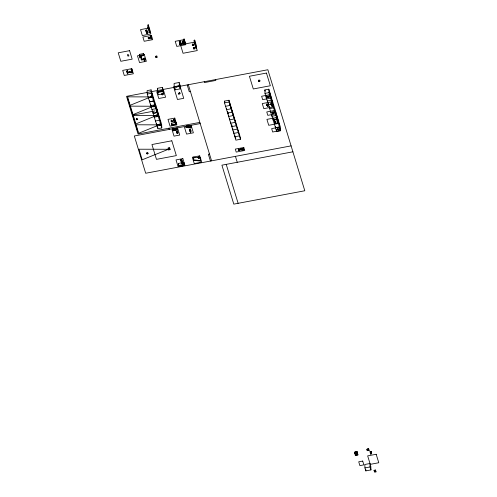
<?xml version="1.0" encoding="UTF-8"?>
<svg xmlns="http://www.w3.org/2000/svg" width="497" height="497" viewBox="0 0 497 497"><rect width="100%" height="100%" fill="white"/><g stroke="black" fill="none" stroke-linecap="round" stroke-linejoin="round"><path stroke-width="0.75" d="M186.667 125.548L186.648 127.567L190.854 127.953L190.941 127.518L190.879 125.94L186.667 125.548L186.648 127.567M190.879 125.94L190.854 127.953M193.55 157.636L193.65 157.201L200.651 157.984L200.664 161.078L193.656 160.301L193.55 157.636L194.954 157.791M193.656 160.301L193.65 157.201M200.651 157.984L200.664 161.078M182.921 43.606L183.784 43.63L183.014 43.736M146.261 32.199L146.534 33.1A0.677 0.509 -2.3 0 0 146.826 33.212L147.969 32.97M190.419 132.165C191.177 130.382 190.91 133.749 190.227 131.792M267.628 106.352C268.56 104.817 267.858 107.644 267.436 105.979M370.743 454.096C371.706 452.568 370.93 455.382 370.557 453.724M127.338 73.705C128.611 71.997 127.282 75.271 127.313 73.307M144.273 60.951C145.466 59.249 144.335 62.423 144.198 60.535M183.207 43.891L183.126 43.494M174.167 122.2C175.056 120.411 174.621 123.66 174.025 121.796M182.163 164.004C183.43 162.27 182.095 165.544 182.132 163.606M146.453 31.994L147.615 31.802M181.399 44.407L180.15 44.668A0.739 0.553 -2.3 0 1 179.802 44.531L179.535 43.562A0.739 0.553 -2.3 0 1 179.746 43.345L181.014 43.133M182.045 160.606L180.914 160.848A0.671 0.503 -2.3 0 1 180.628 160.736L180.355 159.848A0.671 0.503 -2.3 0 1 180.548 159.649L181.691 159.462M243.735 149.659L242.418 149.858A0.696 0.522 -2.3 0 1 242.157 149.74L241.89 148.864A0.696 0.522 -2.3 0 1 242.051 148.665L243.344 148.373M369.035 450.381L367.594 450.686A0.851 0.64 -2.3 0 1 367.227 450.549L366.879 449.406A0.851 0.64 -2.3 0 1 367.128 449.158L368.246 448.977M147.702 33.019L146.783 33.15M181.107 44.463L180.1 44.6M181.778 160.655C180.467 161.575 179.715 159.195 181.43 159.512M368.693 450.444L367.538 450.605A0.789 0.59 -2.3 0 1 367.24 450.468L366.935 449.474A0.789 0.59 -2.3 0 1 367.121 449.245L368.016 448.99M243.294 149.833L242.468 149.926A0.752 0.565 -2.3 0 1 242.145 149.808L241.84 148.808A0.752 0.565 -2.3 0 1 242.058 148.584L242.847 148.379M148.299 24.85L147.733 24.956L147.839 27.621L149.417 32.783L149.982 32.678L149.877 30.019L148.299 24.85L148.404 27.515L149.982 32.678M147.839 27.621L148.404 27.515M145.764 30.584L145.919 31.1M150.349 36.722L150.914 36.616L150.871 35.498L151.579 38.778L151.007 38.884L150.305 35.604L150.74 37.045M148.249 37.989L148.404 38.505M183.654 39.188L184.219 39.083L185.232 43.755L184.66 43.86L183.654 39.188L184.219 41.04M183.716 40.766L184.288 40.661L184.219 39.083M179.299 41.804L179.454 42.313M194.147 40.251L194.712 40.145L196.29 45.314L196.396 47.973L195.83 48.079L194.252 42.916L194.147 40.251L194.6 41.729M185.164 42.17L184.598 42.276L184.66 43.86M183.064 42.68L182.623 41.239L183.138 42.935L183.691 42.829L182.964 41.176L183.629 42.574M183.089 42.767L183.642 42.661M194.252 42.916L194.824 42.81L194.712 40.145M139.334 54.372L143.478 53.589L143.67 55.596L139.527 56.372L139.334 54.372L139.464 54.794M139.396 55.95L143.546 55.173L143.478 53.589M141.055 55.863L139.638 56.13L139.657 56.714L140.048 57.981L141.465 57.714L141.055 55.863L141.465 57.714M139.657 56.714L141.08 56.447M193.383 48.159L193.544 48.675M155.735 56.683L155.896 57.198M144.434 59.777L143.993 58.335L144.509 60.031M145 59.671L144.335 58.273L145.062 59.926M144.459 59.864L145.012 59.758M131.196 69.338L131.767 69.232L132.426 71.394L132.469 72.512L131.904 72.618L131.196 69.338L131.904 72.618M131.245 70.456L131.811 70.35L131.767 69.232M131.854 71.5L132.426 71.394M127.499 72.531L127.288 71.052M128.071 72.425L127.4 71.028M127.524 72.618L128.077 72.512M179.193 82.49L174.08 83.446L174.223 86.882L175.124 89.845L180.237 88.882L180.1 85.453L179.193 82.49L179.33 85.919L180.237 88.882M157.35 88.329L162.463 87.366L163.37 90.33L163.507 93.765L158.394 94.728L157.487 91.765L157.35 88.329L157.804 89.808M151.088 89.876L147.112 90.628L147.249 94.057L157.822 128.692L161.798 127.946L161.662 124.511L151.088 89.876L151.225 93.312L161.798 127.946M174.223 86.882L179.33 85.919M157.487 91.765L162.6 90.802L162.463 87.366M147.249 94.057L151.225 93.312M152.318 96.685L151.933 95.418L151.952 95.996L150.535 96.263L150.92 97.53L152.343 97.263L152.25 93.684M148.41 97.872L152.399 97.163M190.413 91.529L189.276 91.746L187.195 84.931M149.535 100.351L149.603 101.767L153.567 100.972M149.603 101.767L153.579 101.015L153.43 97.542M150.765 105.575L154.753 104.867M154.604 101.394L154.809 105.352L153.393 105.619L153.778 106.886L155.201 106.619L154.791 104.774M151.939 109.427L155.934 108.725L155.778 105.246M264.858 89.938L268.827 89.193L280.463 127.3L280.606 130.736L276.63 131.481L264.994 93.374L264.858 89.938L265.243 91.212M132.289 115.186L155.008 110.912M153.119 113.285L157.095 112.533L156.959 109.098L157.108 112.577L153.132 113.322L153.064 111.906M264.994 93.374L268.97 92.628L268.827 89.193M224.439 101.115L228.987 100.257L240.362 137.52L240.436 139.297L235.889 140.148L224.514 102.891L224.439 101.115L224.855 102.469M157.655 114.664L156.238 114.931L156.623 116.205L158.046 115.938L157.63 114.086L158.046 115.938M224.514 102.891L229.055 102.034L228.987 100.257M154.294 117.137L158.282 116.428L158.133 112.956M225.545 106.277L230.092 105.42L230.018 103.649M155.474 120.988L159.462 120.28L159.307 116.807M267.318 100.997L271.294 100.245L271.157 96.816M174.292 121.032L173.857 119.591L174.372 121.287L174.925 121.181L174.198 119.528L174.863 120.926M174.323 121.113L174.869 121.013M160.5 123.983L159.077 124.25L159.469 125.517L160.885 125.25L160.475 123.405L160.885 125.25M160.624 124.095L156.648 124.84L156.592 123.467M171.695 123.132L175.845 122.355L175.969 122.778L176.037 124.356L171.887 125.138L171.695 123.132L171.887 125.138M171.757 124.716L175.907 123.933L175.845 122.355M199.837 122.399L138.042 134.028L126.536 96.343L267.852 69.748L304.798 190.761L233.801 204.124L221.904 165.172L292.907 151.809M200.198 123.585L134.314 135.985L145.689 173.248L291.093 145.876M172.999 128.779L177.149 128.002L177.28 128.425L177.342 130.003L173.192 130.786L172.999 128.779L173.192 130.786M173.068 130.363L177.212 129.58L177.149 128.002M270.809 112.428L274.785 111.682L274.648 108.247M177.205 132.798L177.771 132.693M190.245 130.991L189.804 129.549L190.32 131.239L190.873 131.14L190.146 129.481L190.811 130.879M190.27 131.071L190.823 130.966M274.524 122.082L274.679 122.591M274.301 123.859L278.277 123.113L278.14 119.678M168.185 148.056L169.601 147.789L169.993 149.057L170.017 149.64L168.595 149.908L168.185 148.056L168.595 149.908M168.21 148.634L169.626 148.367L169.601 147.789M209.498 154.027L208.361 154.244L210.442 161.059M198.197 157.425L198.353 157.94M178.411 163.451L183.809 162.438L183.94 162.861L184.02 164.942L178.628 165.961L178.411 163.451L178.628 165.961M181.877 162.954L181.436 161.519L181.958 163.209L182.505 163.103L181.778 161.45L182.442 162.848M181.902 163.041L182.455 162.935M178.498 165.532L183.89 164.519L183.809 162.438M355.871 454.177L355.914 455.295L355.343 455.407L354.641 452.127L355.206 452.022L356.2 455.246L356.765 455.14L356.063 451.86L355.492 451.966L355.535 453.084L356.107 452.978L356.063 451.86M356.629 451.754L357.194 451.643L357.902 454.923L357.331 455.028L356.629 451.754L357.07 453.189M354.684 453.245L355.256 453.14L355.206 452.022M356.672 452.873L357.244 452.767L357.194 451.643M370.824 452.96L370.383 451.518L370.899 453.214L371.452 453.109L370.725 451.456L371.389 452.854M370.849 453.04L371.402 452.941M369.917 463.521L364.804 464.484L364.941 467.919L365.848 470.883L370.961 469.92L370.824 466.484L369.917 463.521L370.054 466.956L370.961 469.92M364.941 467.919L370.054 466.956M374.129 470.299L375.546 470.032L375.956 471.883L374.539 472.15L374.129 470.299L374.514 471.572M374.148 470.883L375.57 470.616L375.546 470.032M147.348 31.858L146.453 32.069A0.627 0.472 -2.3 0 0 146.304 32.249L146.547 33.038M180.715 43.189L179.74 43.425A0.69 0.516 -2.3 0 0 179.579 43.618L179.846 44.481M186.735 127.133L190.941 127.518M193.755 159.866L200.763 160.649M268.97 92.628L280.606 130.736M375.57 470.616L375.956 471.883M357.244 452.767L357.902 454.923M356.107 452.978L356.765 455.14M355.492 451.966L356.15 454.128M355.256 453.14L355.914 455.295M354.641 452.127L355.082 453.568M229.055 102.034L240.436 139.297M227.75 111.955L228.371 113.987M232.304 126.859L231.683 124.828L231.751 126.598L236.299 125.747L236.224 123.97M235.199 136.346L235.82 138.377M215.592 79.582L215.853 80.427L204.497 82.57L204.236 81.719M235.435 156.356L237.243 162.283M194.824 42.81L196.396 47.973M226.222 164.358L238.119 203.31M184.288 40.661L185.232 43.755M188.332 84.714L211.579 160.848M150.914 36.616L151.579 38.778M175.907 123.933L176.037 124.356M177.212 129.58L177.342 130.003M177.547 132.736L177.33 131.251L177.833 132.954L177.28 133.053L176.764 131.363L177.429 132.755M162.6 90.802L163.507 93.765M183.89 164.519L184.02 164.942M168.937 128.214L169.303 129.4M143.546 55.173L143.67 55.596M144.397 60.05L143.652 58.404L144.173 60.094M169.626 148.367L170.017 149.64M151.952 95.996L152.343 97.263M154.809 105.352L155.201 106.619M131.811 70.35L132.469 72.512M127.63 70.99L128.133 72.686L127.58 72.786L127.058 71.096M126.946 71.114L127.462 72.811L126.723 71.158M127.636 98.375L129.058 103.034M129.394 104.134L130.817 108.793M131.152 109.893L132.575 114.552M132.91 115.652L134.333 120.311M134.668 121.411L136.091 126.07M136.426 127.17L137.849 131.829M365.792 469.51L365.848 470.883M357.287 453.91L357.331 455.028M355.299 454.283L355.343 455.407M279.302 123.486L279.438 126.921L275.462 127.673L275.406 126.3M276.978 115.869L277.115 119.299L273.139 120.05L273.052 117.988M276.543 129.419L276.63 131.481M275.81 112.055L275.947 115.49L271.971 116.236L271.921 114.863M273.487 104.432L273.623 107.868L269.647 108.619L269.567 106.557M272.319 100.624L272.462 104.059L268.486 104.805L268.43 103.432M269.995 93.001L270.132 96.437L266.156 97.182L266.075 95.126M239.33 134.134L239.399 135.905L234.857 136.762L234.783 134.985M238.293 130.748L238.367 132.519L233.82 133.376L233.752 131.599M237.262 127.356L237.33 129.133L232.789 129.99L232.714 128.214M235.193 120.585L235.261 122.355L230.72 123.213L230.67 122.032M234.155 117.199L234.23 118.969L229.682 119.827L229.639 118.64M233.124 113.807L233.192 115.584L228.651 116.441L228.601 115.254M232.087 110.421L232.161 112.198L227.614 113.049L227.57 111.868M231.055 107.035L231.124 108.806L226.582 109.663L226.533 108.483M195.775 46.749L195.83 48.079M175.068 88.472L175.124 89.845M160.488 120.659L160.637 124.138L156.661 124.884L156.605 123.511M157.742 126.636L157.797 128.009M154.238 115.764L154.306 117.18M150.964 37.766L151.007 38.884M150.709 104.202L150.777 105.619M140.024 57.404L140.048 57.981M146 30.715C147.137 31.802 146.845 29.516 146 30.715M146.137 30.721L146.752 30.721L146.137 30.721M148.479 38.12C149.653 39.195 149.262 36.927 148.485 38.095M148.615 38.126L149.23 38.145L148.622 38.095M155.971 56.813C157.17 57.901 156.685 55.602 155.971 56.813M156.108 56.82L156.723 56.82L156.108 56.82M179.529 41.934C180.678 43.022 180.305 40.723 179.535 41.91M179.665 41.934L180.287 41.953L179.672 41.903M193.619 48.29C194.725 49.402 194.457 47.078 193.625 48.271M193.755 48.296L194.37 48.315L193.755 48.277M198.427 157.555C199.545 158.661 199.254 156.344 198.433 157.537M198.564 157.561L199.185 157.58L198.57 157.53M274.76 122.212C275.978 123.281 275.456 120.976 274.76 122.212M274.897 122.212L275.512 122.231L274.897 122.2M127.586 54.863L127.977 56.13L128.891 55.956L128.506 54.689L127.586 54.863M240.287 148.976L240.678 150.243L241.592 150.069L241.207 148.802L240.287 148.976M129.649 71.823L129.208 72.351L130.91 72.028L130.084 71.288L129.518 71.4L129.649 71.823M141.508 59.075L141.067 59.603L142.769 59.28L141.943 58.54L141.378 58.652L141.508 59.075M192.581 44.426L192.14 44.954L193.849 44.637L193.022 43.898L192.451 44.003L192.581 44.426M136.52 118.858L136.079 119.386L137.781 119.069L136.955 118.329L136.389 118.435L136.52 118.858M161.972 93.933L161.531 94.467L163.24 94.144L162.413 93.405L161.842 93.511L161.972 93.933M179.293 92.796L180.038 93.132L179.293 92.796M178.721 93.697L178.411 94.07L178.901 94.293L180.02 93.771L178.541 93.101L178.721 93.697M179.224 93.088L179.715 93.312L179.224 93.088M171.322 120.703L170.887 121.237L172.589 120.914L171.763 120.175L171.192 120.28L171.322 120.703M146.95 153.026L146.509 153.561L148.218 153.238L147.392 152.498L146.82 152.604L146.95 153.026M258.85 80.508L258.415 81.042L260.117 80.719L259.291 79.98L258.726 80.085L258.85 80.508M267.647 96.635L267.212 97.163L268.914 96.847L268.088 96.107L267.516 96.213L267.647 96.635M266.715 104.438L266.274 104.966L267.982 104.65L267.156 103.91L266.585 104.016L266.715 104.438M238.585 149.628L238.144 150.162L239.852 149.839L239.026 149.1L238.454 149.206L238.585 149.628M272.785 112.539L272.35 113.067L274.052 112.744L273.226 112.005L272.654 112.111L272.785 112.539M273.816 119.653L273.381 120.181L275.083 119.864L274.257 119.125L273.685 119.23L273.816 119.653M277.668 129.003L277.233 129.531L278.935 129.214L278.109 128.475L277.537 128.58L277.668 129.003M150.74 96.94L130.139 105.296L127.555 96.828L150.74 96.94M153.585 106.252L132.985 114.608L130.4 106.141L153.585 106.252M156.431 115.571L135.83 123.927L133.246 115.453L156.431 115.571M159.276 124.884L138.675 133.239L136.085 124.772L159.276 124.884M168.402 149.268L142.185 159.804L138.955 149.218L168.402 149.268M149.05 28.018L140.533 29.621L142.341 35.548L150.864 33.945L149.05 28.018M146.832 29.932L145.633 30.155L146.05 31.528L147.255 31.305L146.832 29.932M147.715 31.789L147.019 32.224L147.715 31.789M147.982 32.659L147.286 33.094L147.982 32.659M151.405 35.43L142.887 37.033L144.18 41.27L152.697 39.661L151.405 35.43M149.317 37.331L148.112 37.561L148.535 38.934L149.734 38.71L149.317 37.331M184.3 39.598L175.211 41.307L176.764 46.389L185.853 44.68L184.3 39.598M129.587 50.675L118.224 52.819L120.814 61.286L132.171 59.149L129.587 50.675M180.368 41.145L179.162 41.369L179.585 42.748L180.784 42.518L180.368 41.145M183.275 41.027L182.144 41.239L182.71 43.102L183.847 42.891L183.275 41.027M182.511 41.263L183.026 42.953L182.511 41.263M181.119 43.115L180.268 43.276L180.361 43.593L181.219 43.432L181.119 43.115M181.411 44.065L180.56 44.227L180.653 44.544L181.504 44.388L181.411 44.065M194.656 42.121L180.461 44.792L183.045 53.266L197.247 50.588L194.656 42.121M193.327 44.898L192.761 45.01L193.327 44.898M193.55 45.14L192.699 45.302L193.55 45.14M144.285 54.527L137.47 55.813L139.539 62.585L146.354 61.305L144.285 54.527M194.451 47.501L193.252 47.731L193.675 49.104L194.874 48.88L194.451 47.501M144.652 58.124L143.515 58.335L144.087 60.199L145.217 59.988L144.652 58.124M156.81 56.024L155.604 56.254L156.027 57.627L157.226 57.404L156.81 56.024M142.254 59.547L141.682 59.652L142.254 59.547M142.477 59.783L141.626 59.944L142.477 59.783M131.804 68.667L122.716 70.381L124.269 75.457L133.358 73.749L131.804 68.667M127.717 70.878L126.58 71.096L127.151 72.96L128.288 72.742L127.717 70.878M130.394 72.295L129.823 72.4L130.394 72.295M130.618 72.531L129.76 72.692L130.618 72.531M179.839 85.621L173.596 86.801L177.472 99.499L183.722 98.325L179.839 85.621M177.733 86.577L176.025 86.9L177.733 86.577M163.532 90.429L156.717 91.709L158.785 98.487L165.6 97.201L163.532 90.429M162.202 91.168L158.058 91.945L158.183 92.374L162.333 91.591L162.202 91.168M266.454 73.053L249.419 76.265L253.296 88.963L270.337 85.757L266.454 73.053M162.718 94.411L162.152 94.517L162.718 94.411M162.941 94.647L162.09 94.809L162.941 94.647M259.596 80.986L259.03 81.092L259.596 80.986M259.819 81.222L258.968 81.384L259.819 81.222M137.265 119.336L136.694 119.442L137.265 119.336M137.489 119.572L136.632 119.734L137.489 119.572M269.001 94.859L261.621 96.25L262.652 99.636L270.039 98.244L269.001 94.859M268.392 97.108L267.827 97.219L268.392 97.108M268.616 97.35L267.765 97.511L268.616 97.35M174.801 118.1L167.986 119.386L170.055 126.157L176.87 124.877L174.801 118.1M174.509 119.379L173.372 119.591L173.944 121.454L175.081 121.243L174.509 119.379M173.739 119.609L174.261 121.305L173.739 119.609M271.35 101.86L262.261 103.569L263.814 108.65L272.903 106.942L271.35 101.86M172.068 121.181L171.502 121.287L172.068 121.181M172.291 121.417L171.44 121.579L172.291 121.417M271.176 102.947L270.604 103.053L271.548 106.141L272.114 106.035L271.176 102.947M267.461 104.91L266.895 105.022L267.461 104.91M267.684 105.153L266.833 105.314L267.684 105.153M191.314 126.045L184.499 127.331L186.568 134.103L193.383 132.823L191.314 126.045M177.758 128.711L172.08 129.779L174.018 136.135L179.697 135.06L177.758 128.711M274.145 110.57L266.765 111.955L267.796 115.347L275.183 113.956L274.145 110.57M177.417 131.146L176.286 131.363L176.851 133.227L177.988 133.01L177.417 131.146M273.53 113.012L272.965 113.117L273.53 113.012M176.652 131.382L177.168 133.078L176.652 131.382M273.754 113.248L272.903 113.409L273.754 113.248M190.457 129.338L189.32 129.549L189.891 131.413L191.028 131.196L190.457 129.338M189.692 129.568L190.208 131.264L189.692 129.568M276.009 117.665L266.92 119.373L268.728 125.3L277.817 123.591L276.009 117.665M274.561 120.131L273.996 120.237L274.561 120.131M274.785 120.367L273.934 120.529L274.785 120.367M171.819 140.794L151.939 144.534L156.462 159.351L176.342 155.611L171.819 140.794M275.593 121.423L274.394 121.647L274.816 123.026L276.015 122.796L275.593 121.423M279.022 127.226L271.642 128.611L272.673 132.003L280.06 130.612L279.022 127.226M147.696 153.505L147.131 153.61L147.696 153.505M147.92 153.741L147.069 153.902L147.92 153.741M278.413 129.475L277.848 129.587L278.413 129.475M278.637 129.717L277.786 129.872L278.637 129.717M182.846 158.636L176.031 159.916L178.1 166.694L184.915 165.408L182.846 158.636M243.816 147.503L235.298 149.106L236.199 152.07L244.723 150.467L243.816 147.503M199.707 155.853L192.327 157.238L194.265 163.594L201.645 162.202L199.707 155.853M181.79 159.444L181.107 159.872L181.79 159.444M243.449 148.355L242.586 148.516L242.685 148.839L243.549 148.671L243.449 148.355M199.266 156.772L198.061 156.996L198.483 158.369L199.682 158.145L199.266 156.772M182.051 160.301L181.368 160.736L182.051 160.301M239.33 150.106L238.765 150.212L239.33 150.106M243.747 149.317L242.884 149.479L242.983 149.802L243.847 149.64L243.747 149.317M239.554 150.343L238.703 150.504L239.554 150.343M182.095 161.301L180.958 161.519L181.529 163.383L182.66 163.165L182.095 161.301M181.324 161.537L181.84 163.233L181.324 161.537M368.712 448.89L367.73 449.077L367.842 449.443L368.817 449.257L368.712 448.89M369.041 449.99L368.066 450.176L368.171 450.543L369.153 450.357L369.041 449.99M371.042 451.307L369.905 451.518L370.47 453.382L371.607 453.171L371.042 451.307M370.271 451.543L370.787 453.233L370.271 451.543M376.186 454.27L367.668 455.879L370.253 464.347L378.776 462.744L376.186 454.27M362.704 461.061L358.728 461.806L359.89 465.621L363.866 464.869L362.704 461.061"/></g></svg>
